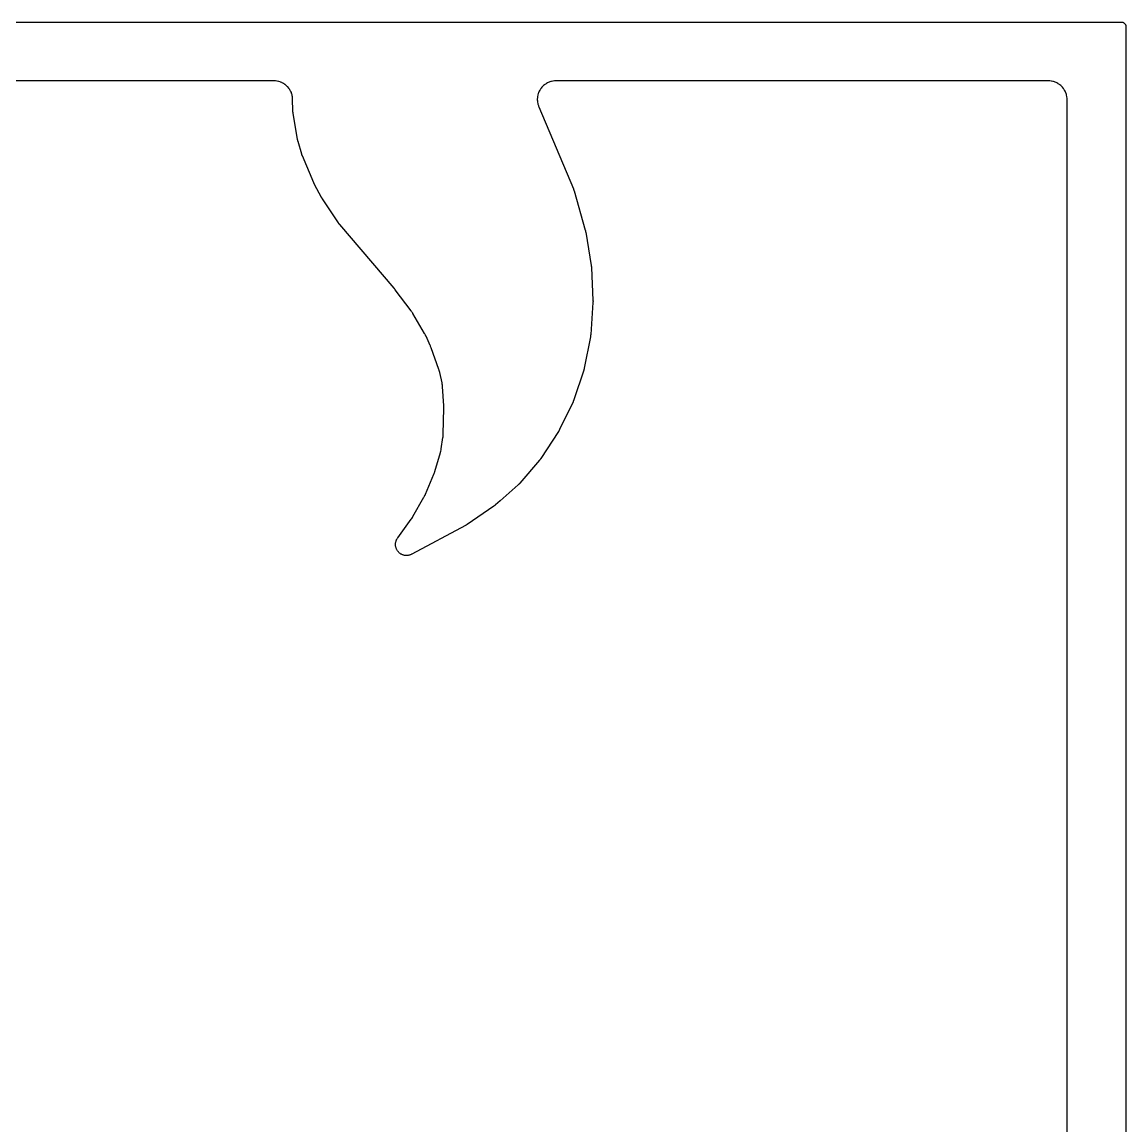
# Model space of a CAD drawing. Header units: millimetres. Extents: x 0 to 300, y 0 to 300.
# Drawn here: x 150 to 300, y 150 to 300.1 of the extents above; entities that cross this region are included whole.
import ezdxf

# ---------------------------------------------------------------- set-up
doc = ezdxf.new("R2010")
doc.units = ezdxf.units.MM
doc.layers.add('CUT', color=7, linetype='CONTINUOUS')

msp = doc.modelspace()

# ---------------------------------------------------------------- linework, layer by layer
at = {"layer": 'CUT'}
for points in [[(125.9453, 300.0625), (235.8888, 300.0625), (298.4808, 300.0625), (298.5102, 300.0625), (299.3955, 300.0625), (299.469, 300.0589), (299.5271, 300.0503), (299.5842, 300.036), (299.6396, 300.0162), (299.6927, 299.991), (299.7432, 299.9608), (299.7904, 299.9257), (299.834, 299.8863), (299.8735, 299.8427), (299.9085, 299.7954), (299.9387, 299.745), (299.9639, 299.6918), (299.9837, 299.6365), (299.998, 299.5794), (300.0066, 299.5212), (300.0102, 299.4478), (300.0102, 298.5625), (300.0102, 1.467)], [(292.0098, 75.5836), (292.01, 175.6526), (292.01, 175.6541), (292.0102, 175.6688), (292.0102, 175.741), (292.0102, 196.4246), (292.0102, 226.185), (292.0101, 226.1949), (292.0102, 289.4985), (292.01, 289.5132), (292.0077, 289.6089), (292.0072, 289.6236), (292.0043, 289.6811), (292.0022, 289.7104), (291.9837, 289.8982), (291.975, 289.9565), (291.9387, 290.1391), (291.9244, 290.1962), (291.8704, 290.3743), (291.8505, 290.4297), (291.7793, 290.6017), (291.7541, 290.655), (291.6664, 290.8191), (291.6361, 290.8696), (291.5327, 291.0244), (291.4976, 291.0717), (291.3795, 291.2156), (291.34, 291.2592), (291.2083, 291.3909), (291.1647, 291.4304), (291.0208, 291.5485), (290.9735, 291.5836), (290.8187, 291.687), (290.7682, 291.7173), (290.6041, 291.805), (290.5508, 291.8302), (290.3789, 291.9014), (290.3234, 291.9213), (290.1453, 291.9753), (290.0882, 291.9896), (289.9056, 292.0259), (289.8474, 292.0345), (289.6595, 292.053), (289.6302, 292.0552), (289.5727, 292.058), (289.558, 292.0586), (289.4624, 292.0609), (289.4476, 292.0611), (270.3525, 292.0611), (222.5651, 292.0611), (222.5503, 292.0609), (222.4544, 292.0586), (222.4397, 292.058), (222.3821, 292.0552), (222.3527, 292.053), (222.1644, 292.0344), (222.106, 292.0257), (221.923, 291.9892), (221.8658, 291.9749), (221.6873, 291.9206), (221.6317, 291.9006), (221.4594, 291.8291), (221.406, 291.8038), (221.2416, 291.7156), (221.191, 291.6852), (221.036, 291.5813), (220.9886, 291.5461), (220.8446, 291.4275), (220.8009, 291.3878), (220.6692, 291.2556), (220.6297, 291.2117), (220.5116, 291.0672), (220.4766, 291.0198), (220.3733, 290.8644), (220.3431, 290.8137), (220.2555, 290.6489), (220.2304, 290.5954), (220.1595, 290.4228), (220.1398, 290.3672), (220.0862, 290.1885), (220.072, 290.1312), (220.0362, 289.948), (220.0278, 289.8896), (220.0102, 289.7039), (220.0075, 289.6449), (220.0082, 289.4583), (220.0113, 289.3994), (220.0304, 289.2137), (220.0393, 289.1554), (220.0764, 288.9725), (220.091, 288.9153), (220.1468, 288.7346), (220.1562, 288.7066), (220.1758, 288.6524), (220.181, 288.6386), (220.216, 288.5492), (220.2215, 288.5356), (224.9021, 277.3861), (224.9072, 277.3736), (224.9189, 277.3445), (224.9238, 277.332), (224.9297, 277.3167), (224.9345, 277.3041), (224.9453, 277.2747), (224.9499, 277.2621), (224.955, 277.2475), (224.9593, 277.2347), (224.9693, 277.205), (224.9735, 277.1922), (224.9784, 277.1766), (224.9824, 277.1637), (224.9915, 277.1337), (224.9953, 277.1208), (226.5258, 271.7565), (226.5292, 271.7442), (226.537, 271.7154), (226.5402, 271.703), (226.5441, 271.6879), (226.5472, 271.6754), (226.5541, 271.6464), (226.557, 271.634), (226.5602, 271.6196), (226.563, 271.6071), (226.5691, 271.5779), (226.5716, 271.5654), (226.5746, 271.55), (226.577, 271.5375), (226.5823, 271.5081), (226.5845, 271.4955), (227.3339, 266.9728), (227.336, 266.9598), (227.3406, 266.9294), (227.3424, 266.9163), (227.3446, 266.9004), (227.3463, 266.8873), (227.35, 266.8568), (227.3515, 266.8437), (227.3531, 266.8286), (227.3544, 266.8155), (227.3571, 266.7848), (227.3582, 266.7717), (227.3595, 266.7557), (227.3604, 266.7425), (227.3623, 266.7118), (227.363, 266.6986), (227.5734, 262.2275), (227.5739, 262.2143), (227.5749, 262.1835), (227.5752, 262.1703), (227.5755, 262.1542), (227.5756, 262.141), (227.5757, 262.1102), (227.5757, 262.097), (227.5755, 262.0818), (227.5752, 262.0686), (227.5744, 262.0378), (227.574, 262.0246), (227.5733, 262.0085), (227.5727, 261.9953), (227.571, 261.9646), (227.5701, 261.9514), (227.2615, 257.5715), (227.2605, 257.5577), (227.2577, 257.5253), (227.2564, 257.5115), (227.2547, 257.4946), (227.2532, 257.4808), (227.2494, 257.4486), (227.2477, 257.4348), (227.2456, 257.419), (227.2436, 257.4052), (227.2388, 257.3731), (227.2367, 257.3594), (227.2339, 257.3427), (227.2316, 257.329), (227.2258, 257.2971), (227.2233, 257.2834), (226.3885, 253.0324), (226.3856, 253.0182), (226.3786, 252.9852), (226.3754, 252.9711), (226.3715, 252.9539), (226.3681, 252.9399), (226.36, 252.9071), (226.3565, 252.8931), (226.3522, 252.8771), (226.3484, 252.8631), (226.3393, 252.8307), (226.3353, 252.8168), (226.3302, 252.7999), (226.326, 252.7861), (226.3158, 252.7539), (226.3113, 252.7401), (224.9696, 248.7238), (224.9649, 248.7103), (224.9538, 248.6786), (224.9489, 248.6651), (224.9428, 248.6487), (224.9377, 248.6353), (224.9256, 248.604), (224.9203, 248.5906), (224.9141, 248.5754), (224.9085, 248.5621), (224.8954, 248.5313), (224.8897, 248.5181), (224.8826, 248.5021), (224.8766, 248.489), (224.8625, 248.4586), (224.8564, 248.4456), (223.0236, 244.6527), (223.0171, 244.6395), (223.0016, 244.6088), (222.9949, 244.5957), (222.9865, 244.5798), (222.9796, 244.5668), (222.9631, 244.5366), (222.956, 244.5237), (222.9476, 244.509), (222.9403, 244.4963), (222.9228, 244.4667), (222.9153, 244.454), (222.9059, 244.4387), (222.8981, 244.4262), (222.8797, 244.3972), (222.8717, 244.3848), (220.4758, 240.7364), (220.4679, 240.7247), (220.4495, 240.6975), (220.4414, 240.6859), (220.4315, 240.6718), (220.4234, 240.6603), (220.404, 240.6337), (220.3956, 240.6224), (220.3859, 240.6094), (220.3774, 240.5982), (220.3572, 240.5722), (220.3485, 240.5611), (220.3377, 240.5477), (220.3288, 240.5368), (220.3079, 240.5114), (220.2988, 240.5006), (217.6353, 237.3795), (217.6249, 237.3675), (217.6003, 237.3398), (217.5897, 237.328), (217.5766, 237.3137), (217.5658, 237.3021), (217.5403, 237.2752), (217.5292, 237.2638), (217.5165, 237.2508), (217.5053, 237.2396), (217.4788, 237.2136), (217.4674, 237.2026), (217.4533, 237.1893), (217.4417, 237.1785), (217.4144, 237.1535), (217.4025, 237.1428), (214.9591, 234.9861), (214.9566, 234.9838), (214.3271, 234.4282), (214.3167, 234.4192), (214.2924, 234.3984), (214.2819, 234.3895), (214.269, 234.3788), (214.2583, 234.3701), (214.2334, 234.35), (214.2226, 234.3415), (214.2101, 234.3318), (214.1992, 234.3234), (214.1737, 234.3041), (214.1626, 234.2959), (214.1491, 234.286), (214.138, 234.278), (214.1118, 234.2595), (214.1005, 234.2516), (210.4794, 231.7687), (210.4692, 231.7618), (210.4452, 231.7459), (210.4349, 231.7391), (210.4223, 231.731), (210.4119, 231.7243), (210.3875, 231.7091), (210.377, 231.7026), (210.3649, 231.6952), (210.3543, 231.6889), (210.3296, 231.6743), (210.3189, 231.6681), (210.3058, 231.6607), (210.2951, 231.6546), (210.2699, 231.6407), (210.2591, 231.6348), (202.9584, 227.7269), (202.9184, 227.7067), (202.8441, 227.6716), (202.7612, 227.6374), (202.705, 227.6174), (202.6191, 227.5915), (202.5612, 227.5772), (202.4732, 227.5601), (202.4141, 227.5516), (202.3248, 227.5433), (202.2651, 227.5407), (202.1755, 227.5414), (202.1159, 227.5448), (202.0267, 227.5543), (201.9677, 227.5636), (201.88, 227.582), (201.8222, 227.5971), (201.7367, 227.6241), (201.6808, 227.6449), (201.5984, 227.6803), (201.5448, 227.7066), (201.4663, 227.75), (201.4156, 227.7815), (201.3418, 227.8325), (201.2945, 227.8689), (201.2262, 227.927), (201.1827, 227.9679), (201.1205, 228.0325), (201.0813, 228.0775), (201.0259, 228.148), (200.9913, 228.1967), (200.9432, 228.2723), (200.9137, 228.3242), (200.8733, 228.4043), (200.8491, 228.4589), (200.8169, 228.5426), (200.7983, 228.5993), (200.7745, 228.6857), (200.7616, 228.744), (200.7466, 228.8324), (200.7396, 228.8917), (200.7335, 228.9812), (200.7323, 229.0409), (200.7352, 229.1305), (200.74, 229.19), (200.7517, 229.2789), (200.7624, 229.3376), (200.783, 229.4249), (200.7995, 229.4823), (200.8286, 229.5671), (200.8507, 229.6225), (200.8881, 229.704), (200.9157, 229.757), (200.961, 229.8344), (201.006, 229.9031), (201.0315, 229.94), (202.8711, 232.4658), (202.8812, 232.48), (202.9452, 232.5735), (202.9548, 232.588), (203.0317, 232.7076), (203.0409, 232.7224), (203.0994, 232.8195), (203.1082, 232.8345), (204.6034, 235.4873), (204.6118, 235.5028), (204.6649, 235.6038), (204.6729, 235.6194), (204.7357, 235.7481), (204.7432, 235.764), (204.7903, 235.8679), (204.7973, 235.884), (205.9262, 238.5827), (205.9321, 238.5972), (205.9691, 238.6925), (205.9745, 238.7072), (206.0178, 238.8279), (206.0229, 238.8428), (206.0548, 238.9398), (206.0595, 238.9548), (206.84, 241.5568), (206.8456, 241.5768), (206.88, 241.708), (206.885, 241.7283), (206.9224, 241.8943), (206.9266, 241.9147), (206.9519, 242.048), (206.9554, 242.0685), (207.186, 243.5711), (207.1886, 243.5905), (207.2038, 243.717), (207.2058, 243.7365), (207.2197, 243.8957), (207.2211, 243.9152), (207.228, 244.0424), (207.2288, 244.062), (207.3049, 247.5842), (207.305, 247.5972), (207.305, 247.6818), (207.3049, 247.6948), (207.3026, 247.801), (207.3021, 247.814), (207.2985, 247.8985), (207.2977, 247.9115), (207.1277, 250.5177), (207.1269, 250.5286), (207.1205, 250.605), (207.1195, 250.6164), (207.1143, 250.6665), (207.1114, 250.6905), (207.0898, 250.84), (207.0861, 250.863), (207.0788, 250.9028), (207.0767, 250.9136), (207.0616, 250.9879), (207.0591, 250.9999), (206.7401, 252.4228), (206.7359, 252.4402), (206.7073, 252.5522), (206.7026, 252.5694), (206.6625, 252.7089), (206.6573, 252.7259), (206.6221, 252.8361), (206.6164, 252.853), (205.5866, 255.7708), (205.582, 255.7833), (205.5515, 255.8641), (205.5466, 255.8765), (205.506, 255.9771), (205.5009, 255.9893), (205.4668, 256.0687), (205.4614, 256.0809), (204.8765, 257.3634), (204.8698, 257.3776), (204.825, 257.4692), (204.818, 257.4832), (204.7589, 257.5967), (204.7514, 257.6105), (204.702, 257.6997), (204.6942, 257.7133), (203.073, 260.4644), (203.0647, 260.4781), (203.0095, 260.5662), (203.0008, 260.5797), (202.9287, 260.6884), (202.9197, 260.7016), (202.8599, 260.7867), (202.8505, 260.7997), (200.7063, 263.6845), (200.7004, 263.6922), (200.6591, 263.746), (200.6527, 263.7542), (200.6001, 263.8202), (200.5936, 263.8282), (200.5512, 263.8796), (200.5441, 263.888), (193.1447, 272.5292), (193.1358, 272.5398), (193.1151, 272.5648), (193.1063, 272.5756), (193.0956, 272.5888), (193.087, 272.5997), (193.0671, 272.6253), (193.0586, 272.6363), (193.049, 272.6491), (193.0407, 272.6602), (193.0216, 272.6864), (193.0135, 272.6977), (193.0037, 272.7116), (192.9957, 272.723), (192.9774, 272.7498), (192.9696, 272.7613), (190.7903, 276.0547), (190.785, 276.0629), (190.7725, 276.0822), (190.7672, 276.0904), (190.7609, 276.1006), (190.7557, 276.1089), (190.7437, 276.1284), (190.7386, 276.1368), (190.7327, 276.1465), (190.7277, 276.1549), (190.7162, 276.1746), (190.7113, 276.1831), (190.7053, 276.1935), (190.7005, 276.2021), (190.6894, 276.2221), (190.6846, 276.2307), (189.7282, 277.9924), (189.7231, 278.002), (189.7111, 278.0247), (189.7061, 278.0344), (189.7, 278.0464), (189.695, 278.0562), (189.6836, 278.0791), (189.6788, 278.0889), (189.6733, 278.1003), (189.6686, 278.1102), (189.6578, 278.1334), (189.6532, 278.1434), (189.6477, 278.1556), (189.6433, 278.1657), (189.633, 278.1891), (189.6287, 278.1992), (188.0813, 281.8609), (188.0765, 281.8726), (188.0654, 281.8999), (188.0607, 281.9116), (188.0551, 281.926), (188.0506, 281.9378), (188.0403, 281.9654), (188.0359, 281.9773), (188.0311, 281.991), (188.0269, 282.0029), (188.0173, 282.0308), (188.0133, 282.0427), (188.0085, 282.0574), (188.0047, 282.0694), (187.996, 282.0976), (187.9923, 282.1097), (187.4827, 283.8328), (187.479, 283.8458), (187.4705, 283.8761), (187.467, 283.8892), (187.4628, 283.9051), (187.4594, 283.9182), (187.4519, 283.9488), (187.4487, 283.9619), (187.4452, 283.9771), (187.4423, 283.9902), (187.4356, 284.021), (187.4329, 284.0343), (187.4296, 284.0504), (187.4271, 284.0637), (187.4214, 284.0947), (187.419, 284.108), (186.8156, 287.6781), (186.813, 287.6943), (186.8073, 287.7322), (186.805, 287.7485), (186.8024, 287.7683), (186.8004, 287.7846), (186.7961, 287.8226), (186.7944, 287.8389), (186.7926, 287.8576), (186.7912, 287.874), (186.7883, 287.9122), (186.7872, 287.9285), (186.786, 287.9485), (186.7852, 287.9649), (186.7837, 288.0031), (186.7832, 288.0195), (186.7501, 289.5533), (186.7496, 289.5679), (186.7453, 289.6621), (186.7444, 289.6766), (186.7405, 289.7332), (186.7377, 289.7621), (186.7157, 289.947), (186.7061, 290.0042), (186.6669, 290.1836), (186.6517, 290.2397), (186.5954, 290.4144), (186.5749, 290.4687), (186.5019, 290.6372), (186.4763, 290.6893), (186.3873, 290.8499), (186.3568, 290.8993), (186.2527, 291.0506), (186.2175, 291.0968), (186.0993, 291.2373), (186.0598, 291.2799), (185.9286, 291.4083), (185.8852, 291.4468), (185.7422, 291.562), (185.6952, 291.5962), (185.5417, 291.6969), (185.4917, 291.7264), (185.3292, 291.8119), (185.2766, 291.8364), (185.1066, 291.9057), (185.0518, 291.925), (184.8759, 291.9776), (184.8195, 291.9915), (184.6393, 292.0269), (184.5819, 292.0353), (184.3966, 292.0533), (184.3676, 292.0554), (184.311, 292.0581), (184.2965, 292.0586), (184.2021, 292.0609), (184.1876, 292.0611), (163.354, 292.0611), (156.4742, 292.0611), (77.2015, 292.0611)]]:
    msp.add_lwpolyline(points, dxfattribs=at)

doc.saveas('drawing.dxf')
